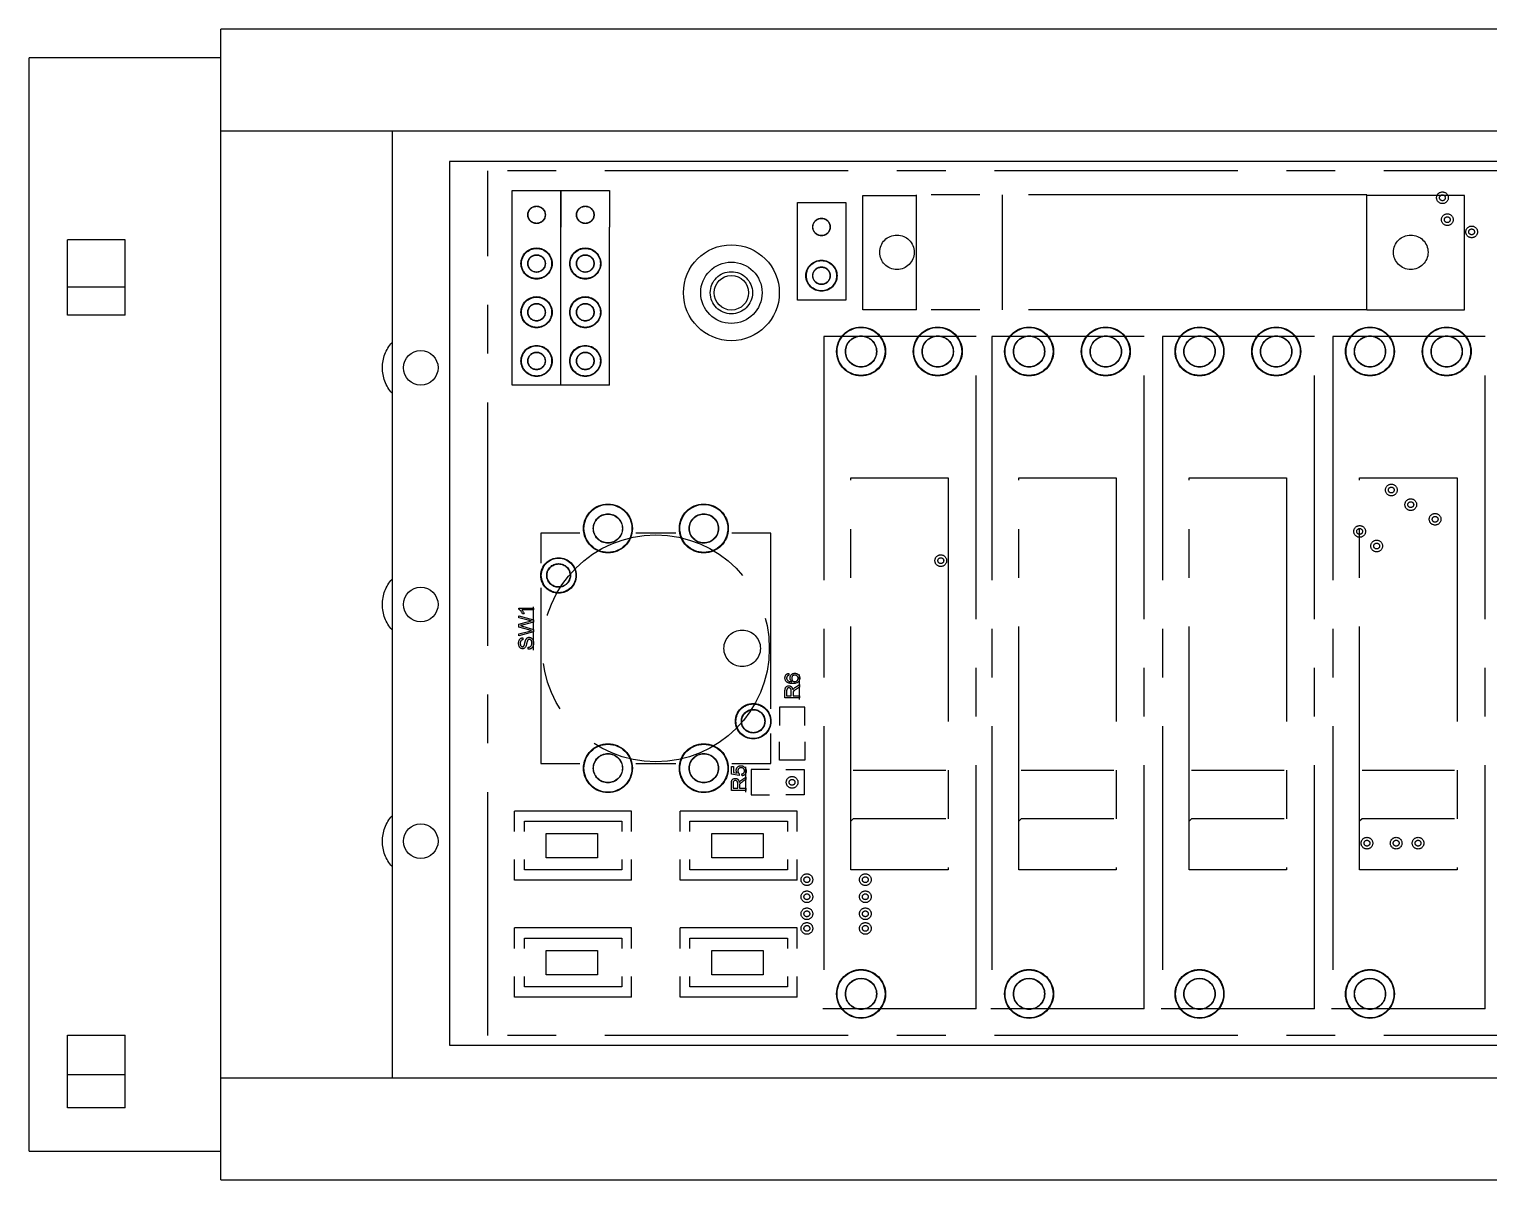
# Model space of a CAD drawing. Header units: millimetres. Extents: x -140 to 0, y -30 to 30.
# Drawn here: x -140 to -63.9, y -30 to 30 of the extents above; entities that cross this region are included whole.
import ezdxf

# ---------------------------------------------------------------- set-up
doc = ezdxf.new("R2010")
doc.units = ezdxf.units.MM
doc.linetypes.add('CENTERX2', pattern=[20.32, 12.7, -2.54, 2.54, -2.54])

msp = doc.modelspace()

# ---------------------------------------------------------------- linework, layer by layer
at = {"color": 7, "linetype": 'Continuous', "lineweight": 25}
for p, q in [((0, 30), (-130, 30)), ((-130, -30), (-130, 30)), ((-130, 28.5), (-140, 28.5)), ((-140, -28.5), (-140, 28.5)), ((0, 24.686), (-130, 24.686)), ((-121.078, 24.686), (-121.078, -24.686)), ((-16.002, 23.106), (-118.078, 23.106)), ((-118.078, 23.106), (-118.078, -22.979)), ((-135, 19.01), (-138, 19.01)), ((-138, 15.096), (-138, 19.01)), ((-135, 15.096), (-135, 19.01)), ((-135, 16.552), (-138, 16.552)), ((-135, 15.096), (-138, 15.096)), ((-138, -22.453), (-135, -22.453)), ((-138, -26.254), (-138, -22.453)), ((-135, -26.254), (-135, -22.453)), ((-118.078, -22.979), (-16.002, -22.979)), ((-135, -24.533), (-138, -24.533)), ((-130, -24.686), (0, -24.686)), ((-135, -26.254), (-138, -26.254)), ((-140, -28.5), (-130, -28.5)), ((-130, -30), (0, -30))]:
    msp.add_line(p, q, dxfattribs=at)
at = {"color": 7, "linetype": 'CENTERX2'}
for p, q in [((-116.078, -22.479), (-116.078, 22.606)), ((-16.002, 22.606), (-116.002, 22.606)), ((-16.002, 22.606), (-116.002, 22.606)), ((-114.808, 11.43), (-114.808, 21.59)), ((-114.808, 21.59), (-112.268, 21.59)), ((-112.268, 21.59), (-112.268, 19.685)), ((-112.268, 11.43), (-112.268, 21.59)), ((-112.268, 21.59), (-109.728, 21.59)), ((-109.728, 21.59), (-109.728, 19.685)), ((-96.52, 15.367), (-96.52, 21.336)), ((-96.52, 21.336), (-93.731, 21.336)), ((-93.731, 15.367), (-93.731, 21.367)), ((-75.181, 21.367), (-93.731, 21.367)), ((-89.231, 15.367), (-89.231, 21.367)), ((-70.231, 21.367), (-75.181, 21.367)), ((-70.231, 15.367), (-70.231, 21.367)), ((-65.151, 21.336), (-70.231, 21.336)), ((-65.151, 15.367), (-65.151, 21.336)), ((-99.924, 15.875), (-99.924, 20.955)), ((-99.924, 20.955), (-97.409, 20.955)), ((-97.409, 20.955), (-97.409, 15.875)), ((-112.268, 11.43), (-112.268, 19.685)), ((-109.728, 11.43), (-109.728, 19.685)), ((-97.409, 15.875), (-99.924, 15.875)), ((-93.731, 15.367), (-96.52, 15.367)), ((-75.181, 15.367), (-93.731, 15.367)), ((-70.231, 15.367), (-75.181, 15.367)), ((-70.231, 15.367), (-65.151, 15.367)), ((-90.615, 13.97), (-98.552, 13.97)), ((-98.552, 13.97), (-98.552, -21.082)), ((-90.615, -21.082), (-90.615, 13.97)), ((-81.852, 13.97), (-89.789, 13.97)), ((-89.789, 13.97), (-89.789, -21.082)), ((-81.852, -21.082), (-81.852, 13.97)), ((-72.962, 13.97), (-80.899, 13.97)), ((-80.899, 13.97), (-80.899, -21.082)), ((-72.962, -21.082), (-72.962, 13.97)), ((-64.072, 13.97), (-72.009, 13.97)), ((-72.009, 13.97), (-72.009, -21.082)), ((-64.072, -21.082), (-64.072, 13.97)), ((-112.268, 11.43), (-114.808, 11.43)), ((-109.728, 11.43), (-112.268, 11.43)), ((-97.155, -13.843), (-97.155, 6.604)), ((-97.155, 6.604), (-92.075, 6.604)), ((-92.075, 6.604), (-92.075, -13.843)), ((-88.392, -13.843), (-88.392, 6.604)), ((-88.392, 6.604), (-83.312, 6.604)), ((-83.312, 6.604), (-83.312, -13.843)), ((-79.502, -13.843), (-79.502, 6.604)), ((-79.502, 6.604), (-74.422, 6.604)), ((-74.422, 6.604), (-74.422, -13.843)), ((-70.612, -13.843), (-70.612, 6.604)), ((-70.612, 6.604), (-65.532, 6.604)), ((-65.532, 6.604), (-65.532, -13.843)), ((-111.275, 3.714), (-113.315, 3.714)), ((-113.315, 3.714), (-113.315, 2.163)), ((-106.275, 3.714), (-108.355, 3.714)), ((-101.315, 3.714), (-103.355, 3.714)), ((-101.315, -5.437), (-101.315, 3.714)), ((-113.315, 0.865), (-113.315, -8.286)), ((-113.705, -2.386), (-113.705, -0.124)), ((-99.822, -4.953), (-99.822, -3.643)), ((-99.542, -5.346), (-100.864, -5.346)), ((-100.864, -5.346), (-100.864, -6.305)), ((-99.542, -6.305), (-99.542, -5.346)), ((-101.315, -8.286), (-101.315, -6.735)), ((-100.864, -8.116), (-100.864, -7.157)), ((-99.542, -7.157), (-99.542, -8.116)), ((-113.315, -8.286), (-111.275, -8.286)), ((-108.355, -8.286), (-106.275, -8.286)), ((-103.355, -8.286), (-101.315, -8.286)), ((-99.542, -8.116), (-100.864, -8.116)), ((-102.616, -9.779), (-102.616, -8.469)), ((-101.391, -8.61), (-102.35, -8.61)), ((-102.35, -8.61), (-102.35, -9.932)), ((-100.539, -8.61), (-99.58, -8.61)), ((-99.58, -8.61), (-99.58, -9.932)), ((-97.028, -8.636), (-92.202, -8.636)), ((-88.265, -8.636), (-83.439, -8.636)), ((-79.375, -8.636), (-74.549, -8.636)), ((-70.485, -8.636), (-65.659, -8.636)), ((-102.35, -9.932), (-101.391, -9.932)), ((-99.58, -9.932), (-100.539, -9.932)), ((-108.583, -10.773), (-114.683, -10.773)), ((-114.683, -11.842), (-114.683, -10.773)), ((-114.173, -11.842), (-114.173, -11.303)), ((-114.173, -11.303), (-109.093, -11.303)), ((-109.093, -11.303), (-109.093, -11.842)), ((-108.583, -11.842), (-108.583, -10.773)), ((-99.947, -10.773), (-106.047, -10.773)), ((-106.047, -11.842), (-106.047, -10.773)), ((-105.537, -11.842), (-105.537, -11.303)), ((-105.537, -11.303), (-100.457, -11.303)), ((-100.457, -11.303), (-100.457, -11.842)), ((-99.947, -11.842), (-99.947, -10.773)), ((-97.028, -11.176), (-97.155, -11.303)), ((-92.202, -11.176), (-97.028, -11.176)), ((-88.265, -11.176), (-88.392, -11.303)), ((-83.439, -11.176), (-88.265, -11.176)), ((-79.375, -11.176), (-79.502, -11.303)), ((-74.549, -11.176), (-79.375, -11.176)), ((-70.485, -11.176), (-70.612, -11.303)), ((-65.659, -11.176), (-70.485, -11.176)), ((-113.03, -13.208), (-113.03, -11.938)), ((-113.03, -11.938), (-110.363, -11.938)), ((-110.363, -11.938), (-110.363, -13.208)), ((-104.394, -13.208), (-104.394, -11.938)), ((-104.394, -11.938), (-101.727, -11.938)), ((-101.727, -11.938), (-101.727, -13.208)), ((-114.683, -14.373), (-114.683, -13.304)), ((-114.173, -13.843), (-114.173, -13.304)), ((-110.363, -13.208), (-113.03, -13.208)), ((-109.093, -13.304), (-109.093, -13.843)), ((-108.583, -14.373), (-108.583, -13.304)), ((-106.047, -14.373), (-106.047, -13.304)), ((-105.537, -13.843), (-105.537, -13.304)), ((-101.727, -13.208), (-104.394, -13.208)), ((-100.457, -13.304), (-100.457, -13.843)), ((-99.947, -14.373), (-99.947, -13.304)), ((-108.583, -14.373), (-114.683, -14.373)), ((-109.093, -13.843), (-114.173, -13.843)), ((-99.947, -14.373), (-106.047, -14.373)), ((-100.457, -13.843), (-105.537, -13.843)), ((-92.075, -13.843), (-97.155, -13.843)), ((-83.312, -13.843), (-88.392, -13.843)), ((-74.422, -13.843), (-79.502, -13.843)), ((-65.532, -13.843), (-70.612, -13.843)), ((-108.583, -16.869), (-114.683, -16.869)), ((-114.683, -17.938), (-114.683, -16.869)), ((-114.173, -17.938), (-114.173, -17.399)), ((-114.173, -17.399), (-109.093, -17.399)), ((-109.093, -17.399), (-109.093, -17.938)), ((-108.583, -17.938), (-108.583, -16.869)), ((-99.947, -16.869), (-106.047, -16.869)), ((-106.047, -17.938), (-106.047, -16.869)), ((-105.537, -17.938), (-105.537, -17.399)), ((-105.537, -17.399), (-100.457, -17.399)), ((-100.457, -17.399), (-100.457, -17.938)), ((-99.947, -17.938), (-99.947, -16.869)), ((-113.03, -19.304), (-113.03, -18.034)), ((-113.03, -18.034), (-110.363, -18.034)), ((-110.363, -18.034), (-110.363, -19.304)), ((-104.394, -19.304), (-104.394, -18.034)), ((-104.394, -18.034), (-101.727, -18.034)), ((-101.727, -18.034), (-101.727, -19.304)), ((-114.683, -20.469), (-114.683, -19.4)), ((-114.173, -19.939), (-114.173, -19.4)), ((-110.363, -19.304), (-113.03, -19.304)), ((-109.093, -19.4), (-109.093, -19.939)), ((-108.583, -20.469), (-108.583, -19.4)), ((-106.047, -20.469), (-106.047, -19.4)), ((-105.537, -19.939), (-105.537, -19.4)), ((-101.727, -19.304), (-104.394, -19.304)), ((-100.457, -19.4), (-100.457, -19.939)), ((-99.947, -20.469), (-99.947, -19.4)), ((-108.583, -20.469), (-114.683, -20.469)), ((-109.093, -19.939), (-114.173, -19.939)), ((-99.947, -20.469), (-106.047, -20.469)), ((-100.457, -19.939), (-105.537, -19.939)), ((-90.615, -21.082), (-98.615, -21.082)), ((-81.852, -21.082), (-89.852, -21.082)), ((-72.962, -21.082), (-80.962, -21.082)), ((-64.072, -21.082), (-72.072, -21.082)), ((-16.002, -22.479), (-116.002, -22.479))]:
    msp.add_line(p, q, dxfattribs=at)
at = {"color": 7, "linetype": 'Continuous', "flags": 128}
for points in [[(-113.705, -0.188), (-113.705, -0.286), (-113.705, -0.286), (-114.299, -0.286), (-114.299, -0.286), (-114.283, -0.305), (-114.267, -0.326), (-114.251, -0.351), (-114.235, -0.378), (-114.219, -0.406), (-114.206, -0.433), (-114.195, -0.458), (-114.186, -0.481), (-114.186, -0.481), (-114.276, -0.481), (-114.276, -0.481), (-114.296, -0.441), (-114.317, -0.404), (-114.34, -0.37), (-114.366, -0.338), (-114.391, -0.309), (-114.417, -0.285), (-114.442, -0.266), (-114.467, -0.251), (-114.467, -0.251), (-114.467, -0.188), (-114.467, -0.188), (-113.705, -0.188)], [(-113.705, -1.421), (-114.467, -1.634), (-114.467, -1.634), (-114.467, -1.523), (-114.467, -1.523), (-113.965, -1.402), (-113.965, -1.402), (-113.888, -1.384), (-113.811, -1.365), (-113.811, -1.365), (-113.839, -1.357), (-113.864, -1.35), (-113.886, -1.344), (-113.904, -1.338), (-113.92, -1.334), (-113.932, -1.33), (-113.942, -1.327), (-113.948, -1.326), (-113.948, -1.326), (-114.467, -1.175), (-114.467, -1.175), (-114.467, -1.027), (-114.467, -1.027), (-114.085, -0.918), (-114.085, -0.918), (-114.014, -0.9), (-113.945, -0.884), (-113.877, -0.87), (-113.811, -0.857), (-113.811, -0.857), (-113.845, -0.849), (-113.883, -0.84), (-113.924, -0.83), (-113.969, -0.819), (-113.969, -0.819), (-114.467, -0.7), (-114.467, -0.7), (-114.467, -0.589), (-114.467, -0.589), (-113.705, -0.791), (-113.705, -0.791), (-113.705, -0.918), (-113.705, -0.918), (-114.286, -1.077), (-114.286, -1.077), (-114.303, -1.082), (-114.319, -1.086), (-114.333, -1.09), (-114.344, -1.093), (-114.355, -1.096), (-114.363, -1.098), (-114.37, -1.1), (-114.375, -1.101), (-114.375, -1.101), (-114.345, -1.11), (-114.319, -1.118), (-114.296, -1.124), (-114.276, -1.13), (-114.276, -1.13), (-113.705, -1.296), (-113.705, -1.296), (-113.705, -1.421)], [(-113.969, -2.337), (-113.969, -2.23), (-113.969, -2.23), (-113.94, -2.225), (-113.914, -2.219), (-113.89, -2.21), (-113.87, -2.199), (-113.851, -2.185), (-113.834, -2.167), (-113.82, -2.147), (-113.807, -2.123), (-113.796, -2.096), (-113.789, -2.068), (-113.785, -2.038), (-113.783, -2.007), (-113.783, -2.007), (-113.784, -1.979), (-113.788, -1.953), (-113.793, -1.929), (-113.801, -1.906), (-113.811, -1.885), (-113.823, -1.868), (-113.836, -1.853), (-113.851, -1.841), (-113.867, -1.832), (-113.883, -1.825), (-113.899, -1.821), (-113.916, -1.819), (-113.916, -1.819), (-113.932, -1.821), (-113.948, -1.824), (-113.962, -1.83), (-113.976, -1.839), (-113.988, -1.85), (-113.999, -1.865), (-114.009, -1.884), (-114.019, -1.906), (-114.019, -1.906), (-114.022, -1.915), (-114.026, -1.926), (-114.03, -1.94), (-114.034, -1.955), (-114.039, -1.974), (-114.044, -1.994), (-114.05, -2.017), (-114.056, -2.042), (-114.062, -2.067), (-114.068, -2.091), (-114.074, -2.113), (-114.08, -2.132), (-114.086, -2.15), (-114.092, -2.166), (-114.098, -2.18), (-114.103, -2.192), (-114.103, -2.192), (-114.118, -2.22), (-114.135, -2.243), (-114.154, -2.263), (-114.174, -2.279), (-114.195, -2.292), (-114.218, -2.301), (-114.242, -2.306), (-114.268, -2.308), (-114.268, -2.308), (-114.296, -2.306), (-114.324, -2.299), (-114.35, -2.289), (-114.375, -2.274), (-114.387, -2.265), (-114.399, -2.255), (-114.409, -2.244), (-114.419, -2.232), (-114.428, -2.219), (-114.437, -2.205), (-114.444, -2.19), (-114.451, -2.175), (-114.462, -2.141), (-114.47, -2.106), (-114.475, -2.068), (-114.477, -2.029), (-114.477, -2.029), (-114.475, -1.986), (-114.47, -1.946), (-114.462, -1.909), (-114.45, -1.874), (-114.443, -1.857), (-114.435, -1.842), (-114.426, -1.828), (-114.417, -1.814), (-114.406, -1.802), (-114.395, -1.79), (-114.383, -1.78), (-114.371, -1.77), (-114.357, -1.762), (-114.344, -1.754), (-114.329, -1.748), (-114.315, -1.743), (-114.3, -1.738), (-114.284, -1.735), (-114.268, -1.733), (-114.252, -1.732), (-114.252, -1.732), (-114.252, -1.839), (-114.252, -1.839), (-114.268, -1.842), (-114.284, -1.845), (-114.298, -1.85), (-114.311, -1.856), (-114.324, -1.863), (-114.335, -1.872), (-114.345, -1.881), (-114.354, -1.892), (-114.362, -1.904), (-114.369, -1.917), (-114.375, -1.932), (-114.38, -1.948), (-114.384, -1.965), (-114.387, -1.984), (-114.388, -2.004), (-114.389, -2.025), (-114.389, -2.025), (-114.388, -2.047), (-114.387, -2.068), (-114.384, -2.087), (-114.38, -2.104), (-114.376, -2.12), (-114.37, -2.135), (-114.363, -2.147), (-114.355, -2.158), (-114.347, -2.168), (-114.338, -2.177), (-114.328, -2.184), (-114.319, -2.19), (-114.308, -2.195), (-114.298, -2.198), (-114.287, -2.2), (-114.275, -2.2), (-114.275, -2.2), (-114.255, -2.199), (-114.238, -2.193), (-114.222, -2.184), (-114.208, -2.171), (-114.208, -2.171), (-114.201, -2.162), (-114.194, -2.15), (-114.188, -2.136), (-114.181, -2.118), (-114.174, -2.098), (-114.167, -2.074), (-114.161, -2.048), (-114.154, -2.018), (-114.147, -1.989), (-114.14, -1.962), (-114.134, -1.937), (-114.128, -1.914), (-114.122, -1.894), (-114.116, -1.876), (-114.111, -1.861), (-114.105, -1.848), (-114.105, -1.848), (-114.098, -1.831), (-114.089, -1.815), (-114.08, -1.801), (-114.071, -1.787), (-114.061, -1.775), (-114.051, -1.764), (-114.04, -1.754), (-114.028, -1.745), (-114.017, -1.737), (-114.004, -1.731), (-113.992, -1.725), (-113.978, -1.72), (-113.965, -1.717), (-113.951, -1.714), (-113.936, -1.712), (-113.921, -1.712), (-113.921, -1.712), (-113.906, -1.713), (-113.891, -1.714), (-113.877, -1.717), (-113.863, -1.721), (-113.849, -1.726), (-113.835, -1.732), (-113.821, -1.739), (-113.808, -1.748), (-113.795, -1.757), (-113.782, -1.768), (-113.771, -1.779), (-113.76, -1.792), (-113.75, -1.805), (-113.741, -1.819), (-113.733, -1.835), (-113.725, -1.851), (-113.712, -1.886), (-113.702, -1.922), (-113.697, -1.961), (-113.695, -2.002), (-113.695, -2.002), (-113.696, -2.028), (-113.697, -2.053), (-113.7, -2.077), (-113.703, -2.1), (-113.708, -2.122), (-113.713, -2.143), (-113.72, -2.162), (-113.727, -2.181), (-113.736, -2.199), (-113.745, -2.215), (-113.756, -2.231), (-113.767, -2.245), (-113.78, -2.259), (-113.793, -2.272), (-113.808, -2.283), (-113.823, -2.294), (-113.84, -2.304), (-113.856, -2.312), (-113.874, -2.319), (-113.892, -2.325), (-113.91, -2.33), (-113.929, -2.334), (-113.949, -2.336), (-113.969, -2.337)], [(-100.389, -3.595), (-100.379, -3.693), (-100.379, -3.693), (-100.404, -3.7), (-100.425, -3.709), (-100.443, -3.72), (-100.457, -3.731), (-100.457, -3.731), (-100.466, -3.742), (-100.474, -3.753), (-100.481, -3.765), (-100.486, -3.778), (-100.491, -3.791), (-100.494, -3.805), (-100.495, -3.819), (-100.496, -3.834), (-100.496, -3.834), (-100.495, -3.858), (-100.49, -3.881), (-100.483, -3.903), (-100.473, -3.925), (-100.473, -3.925), (-100.457, -3.945), (-100.437, -3.964), (-100.415, -3.981), (-100.388, -3.996), (-100.373, -4.002), (-100.357, -4.008), (-100.338, -4.013), (-100.318, -4.017), (-100.296, -4.02), (-100.272, -4.023), (-100.247, -4.024), (-100.22, -4.025), (-100.22, -4.025), (-100.244, -4.006), (-100.264, -3.985), (-100.281, -3.962), (-100.296, -3.936), (-100.306, -3.91), (-100.314, -3.883), (-100.319, -3.855), (-100.32, -3.827), (-100.32, -3.827), (-100.319, -3.802), (-100.316, -3.778), (-100.31, -3.756), (-100.303, -3.734), (-100.293, -3.713), (-100.281, -3.693), (-100.267, -3.674), (-100.251, -3.656), (-100.233, -3.639), (-100.214, -3.625), (-100.194, -3.613), (-100.172, -3.603), (-100.149, -3.595), (-100.125, -3.59), (-100.1, -3.586), (-100.073, -3.585), (-100.073, -3.585), (-100.038, -3.587), (-100.004, -3.594), (-99.971, -3.604), (-99.94, -3.618), (-99.925, -3.627), (-99.911, -3.636), (-99.897, -3.647), (-99.885, -3.658), (-99.874, -3.669), (-99.863, -3.682), (-99.854, -3.695), (-99.845, -3.709), (-99.837, -3.724), (-99.831, -3.739), (-99.825, -3.755), (-99.82, -3.771), (-99.817, -3.787), (-99.814, -3.804), (-99.813, -3.822), (-99.812, -3.84), (-99.812, -3.84), (-99.814, -3.871), (-99.818, -3.9), (-99.824, -3.927), (-99.834, -3.953), (-99.846, -3.978), (-99.86, -4.001), (-99.878, -4.023), (-99.898, -4.044), (-99.921, -4.062), (-99.947, -4.078), (-99.977, -4.092), (-100.011, -4.103), (-100.047, -4.111), (-100.088, -4.118), (-100.132, -4.121), (-100.179, -4.123), (-100.179, -4.123), (-100.206, -4.122), (-100.232, -4.121), (-100.257, -4.12), (-100.281, -4.117), (-100.304, -4.114), (-100.326, -4.11), (-100.348, -4.106), (-100.368, -4.101), (-100.387, -4.095), (-100.406, -4.088), (-100.424, -4.081), (-100.44, -4.073), (-100.456, -4.065), (-100.471, -4.055), (-100.484, -4.045), (-100.497, -4.035), (-100.497, -4.035), (-100.518, -4.015), (-100.535, -3.993), (-100.55, -3.97), (-100.562, -3.945), (-100.572, -3.918), (-100.579, -3.89), (-100.583, -3.86), (-100.584, -3.828), (-100.584, -3.828), (-100.583, -3.804), (-100.581, -3.782), (-100.577, -3.76), (-100.571, -3.74), (-100.564, -3.721), (-100.555, -3.702), (-100.544, -3.685), (-100.532, -3.669), (-100.519, -3.655), (-100.504, -3.641), (-100.488, -3.63), (-100.47, -3.62), (-100.452, -3.611), (-100.432, -3.604), (-100.411, -3.599), (-100.389, -3.595)], [(-100.075, -4.025), (-100.052, -4.023), (-100.03, -4.019), (-100.008, -4.012), (-99.987, -4.001), (-99.967, -3.989), (-99.949, -3.974), (-99.934, -3.957), (-99.922, -3.938), (-99.913, -3.918), (-99.906, -3.896), (-99.902, -3.873), (-99.9, -3.848), (-99.9, -3.848), (-99.901, -3.83), (-99.903, -3.813), (-99.907, -3.797), (-99.912, -3.782), (-99.918, -3.767), (-99.926, -3.754), (-99.935, -3.741), (-99.946, -3.729), (-99.958, -3.718), (-99.971, -3.709), (-99.985, -3.701), (-100, -3.695), (-100.016, -3.689), (-100.033, -3.686), (-100.051, -3.684), (-100.07, -3.683), (-100.07, -3.683), (-100.088, -3.684), (-100.106, -3.686), (-100.122, -3.689), (-100.137, -3.694), (-100.152, -3.701), (-100.165, -3.709), (-100.178, -3.718), (-100.189, -3.728), (-100.199, -3.74), (-100.208, -3.753), (-100.215, -3.767), (-100.221, -3.782), (-100.226, -3.798), (-100.23, -3.815), (-100.232, -3.833), (-100.232, -3.852), (-100.232, -3.852), (-100.232, -3.87), (-100.23, -3.887), (-100.226, -3.903), (-100.221, -3.919), (-100.215, -3.934), (-100.208, -3.948), (-100.199, -3.962), (-100.189, -3.975), (-100.178, -3.986), (-100.165, -3.997), (-100.152, -4.005), (-100.139, -4.012), (-100.124, -4.018), (-100.109, -4.022), (-100.092, -4.024), (-100.075, -4.025)], [(-99.822, -4.865), (-100.584, -4.865), (-100.584, -4.865), (-100.584, -4.516), (-100.584, -4.516), (-100.584, -4.491), (-100.583, -4.467), (-100.581, -4.445), (-100.579, -4.425), (-100.576, -4.406), (-100.573, -4.388), (-100.568, -4.373), (-100.564, -4.358), (-100.558, -4.345), (-100.552, -4.333), (-100.544, -4.321), (-100.536, -4.31), (-100.526, -4.299), (-100.516, -4.29), (-100.504, -4.28), (-100.492, -4.272), (-100.466, -4.258), (-100.438, -4.248), (-100.409, -4.242), (-100.379, -4.24), (-100.379, -4.24), (-100.359, -4.241), (-100.34, -4.243), (-100.322, -4.247), (-100.305, -4.253), (-100.288, -4.261), (-100.273, -4.27), (-100.258, -4.281), (-100.244, -4.293), (-100.23, -4.307), (-100.219, -4.324), (-100.208, -4.342), (-100.199, -4.361), (-100.19, -4.383), (-100.184, -4.406), (-100.178, -4.431), (-100.174, -4.458), (-100.174, -4.458), (-100.164, -4.44), (-100.154, -4.423), (-100.144, -4.409), (-100.135, -4.398), (-100.135, -4.398), (-100.113, -4.376), (-100.088, -4.354), (-100.061, -4.334), (-100.032, -4.313), (-100.032, -4.313), (-99.822, -4.18), (-99.822, -4.18), (-99.822, -4.305), (-99.822, -4.305), (-99.983, -4.408), (-99.983, -4.408), (-100, -4.419), (-100.016, -4.43), (-100.031, -4.44), (-100.044, -4.449), (-100.057, -4.458), (-100.069, -4.467), (-100.08, -4.475), (-100.089, -4.482), (-100.106, -4.496), (-100.121, -4.51), (-100.132, -4.523), (-100.141, -4.534), (-100.153, -4.558), (-100.16, -4.581), (-100.16, -4.581), (-100.162, -4.592), (-100.163, -4.604), (-100.164, -4.62), (-100.164, -4.639), (-100.164, -4.639), (-100.164, -4.758), (-100.164, -4.758), (-99.822, -4.758), (-99.822, -4.758), (-99.822, -4.865)], [(-100.252, -4.758), (-100.252, -4.537), (-100.252, -4.537), (-100.253, -4.504), (-100.255, -4.474), (-100.26, -4.449), (-100.266, -4.427), (-100.274, -4.409), (-100.284, -4.393), (-100.296, -4.379), (-100.31, -4.368), (-100.326, -4.359), (-100.342, -4.352), (-100.359, -4.349), (-100.376, -4.347), (-100.376, -4.347), (-100.389, -4.348), (-100.401, -4.35), (-100.413, -4.353), (-100.424, -4.357), (-100.434, -4.363), (-100.444, -4.37), (-100.454, -4.378), (-100.462, -4.387), (-100.47, -4.398), (-100.477, -4.41), (-100.483, -4.423), (-100.488, -4.438), (-100.491, -4.454), (-100.494, -4.472), (-100.496, -4.491), (-100.496, -4.512), (-100.496, -4.512), (-100.496, -4.758), (-100.496, -4.758), (-100.252, -4.758)], [(-102.616, -9.691), (-103.378, -9.691), (-103.378, -9.691), (-103.378, -9.342), (-103.378, -9.342), (-103.378, -9.317), (-103.377, -9.293), (-103.375, -9.271), (-103.373, -9.251), (-103.37, -9.232), (-103.367, -9.214), (-103.362, -9.199), (-103.358, -9.184), (-103.352, -9.171), (-103.346, -9.159), (-103.338, -9.147), (-103.33, -9.136), (-103.32, -9.125), (-103.31, -9.116), (-103.298, -9.106), (-103.286, -9.098), (-103.26, -9.084), (-103.232, -9.074), (-103.203, -9.068), (-103.173, -9.066), (-103.173, -9.066), (-103.153, -9.067), (-103.134, -9.069), (-103.116, -9.073), (-103.099, -9.079), (-103.082, -9.087), (-103.067, -9.096), (-103.052, -9.107), (-103.038, -9.119), (-103.024, -9.133), (-103.013, -9.15), (-103.002, -9.168), (-102.993, -9.187), (-102.984, -9.209), (-102.978, -9.232), (-102.972, -9.257), (-102.968, -9.284), (-102.968, -9.284), (-102.958, -9.266), (-102.948, -9.249), (-102.938, -9.235), (-102.929, -9.224), (-102.929, -9.224), (-102.907, -9.202), (-102.882, -9.18), (-102.855, -9.16), (-102.826, -9.139), (-102.826, -9.139), (-102.616, -9.006), (-102.616, -9.006), (-102.616, -9.131), (-102.616, -9.131), (-102.777, -9.234), (-102.777, -9.234), (-102.794, -9.245), (-102.81, -9.256), (-102.825, -9.266), (-102.838, -9.275), (-102.851, -9.284), (-102.863, -9.293), (-102.874, -9.301), (-102.883, -9.308), (-102.9, -9.322), (-102.915, -9.336), (-102.926, -9.349), (-102.935, -9.36), (-102.947, -9.384), (-102.954, -9.407), (-102.954, -9.407), (-102.956, -9.418), (-102.957, -9.43), (-102.958, -9.446), (-102.958, -9.465), (-102.958, -9.465), (-102.958, -9.584), (-102.958, -9.584), (-102.616, -9.584), (-102.616, -9.584), (-102.616, -9.691)], [(-102.821, -8.929), (-102.831, -8.831), (-102.831, -8.831), (-102.814, -8.828), (-102.799, -8.824), (-102.785, -8.819), (-102.771, -8.813), (-102.759, -8.806), (-102.748, -8.799), (-102.738, -8.79), (-102.728, -8.781), (-102.72, -8.77), (-102.714, -8.76), (-102.708, -8.748), (-102.703, -8.735), (-102.699, -8.722), (-102.696, -8.708), (-102.695, -8.693), (-102.694, -8.678), (-102.694, -8.678), (-102.695, -8.659), (-102.697, -8.641), (-102.701, -8.624), (-102.706, -8.608), (-102.713, -8.593), (-102.721, -8.579), (-102.731, -8.566), (-102.743, -8.554), (-102.755, -8.544), (-102.769, -8.534), (-102.784, -8.527), (-102.799, -8.52), (-102.816, -8.515), (-102.833, -8.512), (-102.852, -8.51), (-102.872, -8.509), (-102.872, -8.509), (-102.89, -8.51), (-102.908, -8.512), (-102.924, -8.515), (-102.94, -8.52), (-102.954, -8.526), (-102.968, -8.533), (-102.98, -8.542), (-102.992, -8.552), (-103.002, -8.563), (-103.011, -8.576), (-103.019, -8.59), (-103.025, -8.605), (-103.03, -8.621), (-103.033, -8.639), (-103.035, -8.658), (-103.036, -8.678), (-103.036, -8.678), (-103.035, -8.703), (-103.031, -8.725), (-103.025, -8.746), (-103.017, -8.765), (-103.007, -8.781), (-102.995, -8.797), (-102.982, -8.81), (-102.968, -8.822), (-102.968, -8.822), (-102.977, -8.919), (-102.977, -8.919), (-103.368, -8.841), (-103.368, -8.841), (-103.368, -8.45), (-103.368, -8.45), (-103.271, -8.45), (-103.271, -8.45), (-103.271, -8.761), (-103.271, -8.761), (-103.073, -8.801), (-103.073, -8.801), (-103.085, -8.783), (-103.095, -8.766), (-103.104, -8.748), (-103.111, -8.729), (-103.117, -8.711), (-103.121, -8.692), (-103.123, -8.673), (-103.124, -8.654), (-103.124, -8.654), (-103.123, -8.629), (-103.12, -8.605), (-103.114, -8.582), (-103.107, -8.56), (-103.097, -8.539), (-103.085, -8.519), (-103.071, -8.5), (-103.055, -8.482), (-103.037, -8.465), (-103.018, -8.451), (-102.998, -8.439), (-102.976, -8.429), (-102.953, -8.421), (-102.929, -8.416), (-102.904, -8.412), (-102.877, -8.411), (-102.877, -8.411), (-102.852, -8.412), (-102.827, -8.415), (-102.804, -8.42), (-102.781, -8.427), (-102.759, -8.435), (-102.738, -8.446), (-102.718, -8.459), (-102.699, -8.473), (-102.699, -8.473), (-102.677, -8.493), (-102.658, -8.514), (-102.642, -8.537), (-102.629, -8.562), (-102.619, -8.588), (-102.612, -8.617), (-102.608, -8.647), (-102.606, -8.678), (-102.606, -8.678), (-102.607, -8.704), (-102.61, -8.729), (-102.614, -8.752), (-102.621, -8.775), (-102.629, -8.796), (-102.639, -8.816), (-102.651, -8.835), (-102.665, -8.852), (-102.68, -8.868), (-102.697, -8.882), (-102.715, -8.894), (-102.734, -8.905), (-102.754, -8.914), (-102.775, -8.921), (-102.797, -8.926), (-102.821, -8.929)], [(-103.046, -9.584), (-103.046, -9.363), (-103.046, -9.363), (-103.047, -9.33), (-103.049, -9.3), (-103.054, -9.275), (-103.06, -9.253), (-103.068, -9.235), (-103.078, -9.219), (-103.09, -9.205), (-103.104, -9.194), (-103.12, -9.185), (-103.136, -9.178), (-103.153, -9.175), (-103.17, -9.173), (-103.17, -9.173), (-103.183, -9.174), (-103.195, -9.176), (-103.207, -9.179), (-103.218, -9.183), (-103.228, -9.189), (-103.238, -9.196), (-103.248, -9.204), (-103.256, -9.213), (-103.264, -9.224), (-103.271, -9.236), (-103.277, -9.249), (-103.282, -9.264), (-103.285, -9.28), (-103.288, -9.298), (-103.29, -9.317), (-103.29, -9.338), (-103.29, -9.338), (-103.29, -9.584), (-103.29, -9.584), (-103.046, -9.584)]]:
    msp.add_lwpolyline(points, dxfattribs=at)
at = {"color": 7, "linetype": 'CENTERX2'}
for centre, radius in [((-66.294, 21.209), 0.305), ((-66.294, 21.209), 0.152), ((-113.538, 20.32), 0.459), ((-113.538, 20.32), 0.445), ((-113.538, 20.32), 0.445), ((-110.998, 20.32), 0.459), ((-110.998, 20.32), 0.445), ((-110.998, 20.32), 0.445), ((-98.679, 19.685), 0.459), ((-98.679, 19.685), 0.445), ((-98.679, 19.685), 0.445), ((-66.04, 20.066), 0.305), ((-66.04, 20.066), 0.152), ((-94.742, 18.367), 0.9), ((-67.945, 18.367), 0.9), ((-64.77, 19.431), 0.305), ((-64.77, 19.431), 0.152), ((-113.538, 17.78), 0.813), ((-113.538, 17.78), 0.787), ((-113.538, 17.78), 0.787), ((-110.998, 17.78), 0.813), ((-110.998, 17.78), 0.787), ((-110.998, 17.78), 0.787), ((-113.538, 17.78), 0.459), ((-113.538, 17.78), 0.445), ((-113.538, 17.78), 0.445), ((-110.998, 17.78), 0.459), ((-110.998, 17.78), 0.445), ((-110.998, 17.78), 0.445), ((-103.378, 16.256), 1.6), ((-98.679, 17.145), 0.813), ((-98.679, 17.145), 0.787), ((-98.679, 17.145), 0.787), ((-98.679, 17.145), 0.459), ((-98.679, 17.145), 0.445), ((-98.679, 17.145), 0.445), ((-103.378, 16.256), 1.1), ((-113.538, 15.24), 0.813), ((-113.538, 15.24), 0.787), ((-113.538, 15.24), 0.787), ((-110.998, 15.24), 0.813), ((-110.998, 15.24), 0.787), ((-110.998, 15.24), 0.787), ((-113.538, 15.24), 0.459), ((-113.538, 15.24), 0.445), ((-113.538, 15.24), 0.445), ((-110.998, 15.24), 0.459), ((-110.998, 15.24), 0.445), ((-110.998, 15.24), 0.445), ((-96.615, 13.194), 1.275), ((-92.615, 13.194), 1.275), ((-87.852, 13.194), 1.275), ((-83.852, 13.194), 1.275), ((-78.962, 13.194), 1.275), ((-74.962, 13.194), 1.275), ((-70.072, 13.194), 1.275), ((-66.072, 13.194), 1.275), ((-96.615, 13.194), 1.25), ((-96.615, 13.194), 1.25), ((-96.615, 13.194), 0.816), ((-96.615, 13.194), 0.8), ((-96.615, 13.194), 0.8), ((-92.615, 13.194), 1.25), ((-92.615, 13.194), 1.25), ((-92.615, 13.194), 0.816), ((-92.615, 13.194), 0.8), ((-92.615, 13.194), 0.8), ((-87.852, 13.194), 1.25), ((-87.852, 13.194), 1.25), ((-87.852, 13.194), 0.816), ((-87.852, 13.194), 0.8), ((-87.852, 13.194), 0.8), ((-83.852, 13.194), 1.25), ((-83.852, 13.194), 1.25), ((-83.852, 13.194), 0.816), ((-83.852, 13.194), 0.8), ((-83.852, 13.194), 0.8), ((-78.962, 13.194), 1.25), ((-78.962, 13.194), 1.25), ((-78.962, 13.194), 0.816), ((-78.962, 13.194), 0.8), ((-74.962, 13.194), 1.25), ((-74.962, 13.194), 1.25), ((-74.962, 13.194), 0.816), ((-74.962, 13.194), 0.8), ((-74.962, 13.194), 0.8), ((-70.072, 13.194), 1.25), ((-70.072, 13.194), 1.25), ((-70.072, 13.194), 0.816), ((-70.072, 13.194), 0.8), ((-70.072, 13.194), 0.8), ((-66.072, 13.194), 1.25), ((-66.072, 13.194), 1.25), ((-66.072, 13.194), 0.816), ((-66.072, 13.194), 0.8), ((-66.072, 13.194), 0.8), ((-113.538, 12.7), 0.813), ((-113.538, 12.7), 0.787), ((-113.538, 12.7), 0.787), ((-113.538, 12.7), 0.459), ((-113.538, 12.7), 0.445), ((-113.538, 12.7), 0.445), ((-110.998, 12.7), 0.813), ((-110.998, 12.7), 0.787), ((-110.998, 12.7), 0.787), ((-110.998, 12.7), 0.459), ((-110.998, 12.7), 0.445), ((-110.998, 12.7), 0.445), ((-68.961, 5.969), 0.305), ((-68.961, 5.969), 0.152), ((-67.945, 5.207), 0.305), ((-67.945, 5.207), 0.152), ((-109.815, 3.964), 1.275), ((-109.815, 3.964), 1.25), ((-109.815, 3.964), 1.25), ((-109.815, 3.964), 0.765), ((-109.815, 3.964), 0.75), ((-109.815, 3.964), 0.75), ((-104.815, 3.964), 1.275), ((-104.815, 3.964), 1.25), ((-104.815, 3.964), 1.25), ((-104.815, 3.964), 0.765), ((-104.815, 3.964), 0.75), ((-104.815, 3.964), 0.75), ((-66.675, 4.445), 0.305), ((-66.675, 4.445), 0.152), ((-70.612, 3.81), 0.305), ((-70.612, 3.81), 0.152), ((-107.315, -2.286), 5.915), ((-69.723, 3.048), 0.305), ((-69.723, 3.048), 0.152), ((-112.39, 1.514), 0.925), ((-112.39, 1.514), 0.9), ((-112.39, 1.514), 0.9), ((-92.456, 2.286), 0.305), ((-92.456, 2.286), 0.152), ((-112.39, 1.514), 0.617), ((-112.39, 1.514), 0.6), ((-112.39, 1.514), 0.6), ((-102.815, -2.286), 0.95), ((-102.24, -6.086), 0.925), ((-102.24, -6.086), 0.9), ((-102.24, -6.086), 0.9), ((-102.24, -6.086), 0.617), ((-102.24, -6.086), 0.6), ((-102.24, -6.086), 0.6), ((-109.815, -8.536), 1.275), ((-109.815, -8.536), 1.25), ((-109.815, -8.536), 1.25), ((-104.815, -8.536), 1.275), ((-104.815, -8.536), 1.25), ((-104.815, -8.536), 1.25), ((-109.815, -8.536), 0.765), ((-109.815, -8.536), 0.75), ((-109.815, -8.536), 0.75), ((-104.815, -8.536), 0.765), ((-104.815, -8.536), 0.75), ((-104.815, -8.536), 0.75), ((-100.212, -9.271), 0.305), ((-100.212, -9.271), 0.152), ((-70.231, -12.446), 0.305), ((-68.707, -12.446), 0.305), ((-67.564, -12.446), 0.305), ((-70.231, -12.446), 0.152), ((-68.707, -12.446), 0.152), ((-67.564, -12.446), 0.152), ((-99.441, -14.351), 0.305), ((-99.441, -14.351), 0.152), ((-96.393, -14.351), 0.305), ((-96.393, -14.351), 0.152), ((-99.441, -15.24), 0.305), ((-99.441, -15.24), 0.152), ((-96.393, -15.24), 0.305), ((-96.393, -15.24), 0.152), ((-99.441, -16.129), 0.305), ((-99.441, -16.129), 0.152), ((-96.393, -16.129), 0.305), ((-96.393, -16.129), 0.152), ((-99.441, -16.891), 0.305), ((-99.441, -16.891), 0.152), ((-96.393, -16.891), 0.305), ((-96.393, -16.891), 0.152), ((-96.615, -20.306), 1.275), ((-87.852, -20.306), 1.275), ((-78.962, -20.306), 1.275), ((-70.072, -20.306), 1.275), ((-96.615, -20.306), 1.25), ((-96.615, -20.306), 1.25), ((-96.615, -20.306), 0.816), ((-96.615, -20.306), 0.8), ((-96.615, -20.306), 0.8), ((-87.852, -20.306), 1.25), ((-87.852, -20.306), 1.25), ((-87.852, -20.306), 0.816), ((-87.852, -20.306), 0.8), ((-87.852, -20.306), 0.8), ((-78.962, -20.306), 1.25), ((-78.962, -20.306), 1.25), ((-78.962, -20.306), 0.816), ((-78.962, -20.306), 0.8), ((-78.962, -20.306), 0.8), ((-70.072, -20.306), 1.25), ((-70.072, -20.306), 1.25), ((-70.072, -20.306), 0.816), ((-70.072, -20.306), 0.8), ((-70.072, -20.306), 0.8)]:
    msp.add_circle(centre, radius, dxfattribs=at)
at = {"color": 7, "linetype": 'Continuous', "lineweight": 25}
for centre, radius in [((-103.378, 16.256), 2.5), ((-103.378, 16.256), 0.9), ((-119.578, 12.343), 0.9), ((-119.578, 0), 0.9), ((-119.578, -12.343), 0.9)]:
    msp.add_circle(centre, radius, dxfattribs=at)
for points, knots in [([(-121.078, 11.02), (-121.24, 11.204), (-121.365, 11.412), (-121.493, 11.753), (-121.525, 11.869), (-121.567, 12.104), (-121.578, 12.226), (-121.578, 12.466), (-121.567, 12.585), (-121.524, 12.82), (-121.491, 12.938), (-121.364, 13.275), (-121.239, 13.483), (-121.078, 13.666)], [0, 0, 0, 0, 0.25, 0.25, 0.375, 0.375, 0.5, 0.5, 0.625, 0.625, 0.75, 0.75, 1, 1, 1, 1]), ([(-121.078, -1.323), (-121.239, -1.141), (-121.363, -0.934), (-121.492, -0.594), (-121.524, -0.478), (-121.567, -0.242), (-121.578, -0.121), (-121.578, 0.12), (-121.567, 0.24), (-121.524, 0.476), (-121.492, 0.594), (-121.364, 0.932), (-121.239, 1.141), (-121.078, 1.323)], [0, 0, 0, 0, 0.25, 0.25, 0.375, 0.375, 0.5, 0.5, 0.625, 0.625, 0.75, 0.75, 1, 1, 1, 1]), ([(-121.078, -13.666), (-121.239, -13.483), (-121.363, -13.277), (-121.534, -12.824), (-121.578, -12.587), (-121.578, -12.225), (-121.568, -12.106), (-121.525, -11.871), (-121.493, -11.753), (-121.365, -11.413), (-121.24, -11.204), (-121.078, -11.02)], [0, 0, 0, 0, 0.25, 0.25, 0.5, 0.5, 0.625, 0.625, 0.75, 0.75, 1, 1, 1, 1])]:
    msp.add_open_spline(points, degree=3, knots=knots, dxfattribs=at)

doc.saveas('drawing.dxf')
